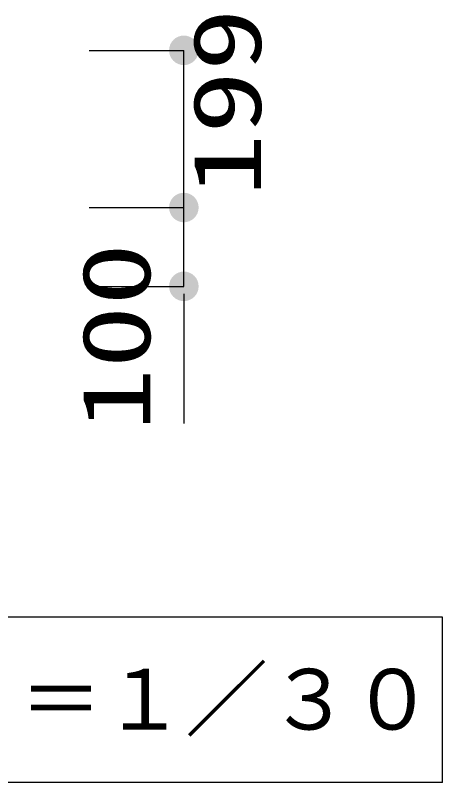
# Model space of a CAD drawing. Units: millimetres, scale not verified. Extents: x -8915 to 8404, y -6690 to 5387.
# Drawn here: x 1134 to 1676, y 3022 to 3996 of the extents above; entities that cross this region are included whole.
import ezdxf
from ezdxf.enums import TextEntityAlignment as Align

# ---------------------------------------------------------------- set-up
doc = ezdxf.new("R2010")
doc.units = ezdxf.units.MM
doc.header["$LTSCALE"] = 30
doc.layers.add('0-1_KIKI', color=3, linetype='Continuous', lineweight=25)
doc.layers.add('0-6_SUNPO', color=7, linetype='Continuous', lineweight=25)
doc.styles.add('MS Gothic', font='')
doc.styles.add('ＭＳ ゴシック', font='')
doc.styles.get('MS Gothic').set_extended_font_data('MS Gothic')
doc.styles.get('ＭＳ ゴシック').set_extended_font_data('MS Gothic')

msp = doc.modelspace()

# ---------------------------------------------------------------- linework, layer by layer
at = {"layer": '0-1_KIKI'}
for p, q in [((1675.9, 3232.27), (-484.11, 3232.27)), ((1675.9, 3022.26), (1675.9, 3232.27)), ((1675.9, 3022.26), (-484.11, 3022.26))]:
    msp.add_line(p, q, dxfattribs=at)
at = {"layer": '0-6_SUNPO', "color": 4}
for p, q in [((1227.9, 3951.28), (1347.9, 3951.28)), ((1347.9, 3751.88), (1347.9, 3951.28)), ((1227.9, 3751.88), (1347.9, 3751.88)), ((1227.9, 3751.88), (1347.9, 3751.88)), ((1347.9, 3651.88), (1347.9, 3751.88)), ((1227.9, 3651.88), (1347.9, 3651.88)), ((1347.9, 3642.5), (1347.9, 3477.88))]:
    msp.add_line(p, q, dxfattribs=at)
at = {"layer": '0-6_SUNPO'}
for points in [[(1334.64, 3964.53), (1347.9, 3951.28), (1332.31, 3961.69)], [(1337.48, 3966.87), (1347.9, 3951.28), (1334.64, 3964.53)], [(1340.72, 3968.6), (1347.9, 3951.28), (1337.48, 3966.87)], [(1344.24, 3969.67), (1347.9, 3951.28), (1340.72, 3968.6)], [(1347.9, 3970.03), (1347.9, 3951.28), (1344.24, 3969.67)], [(1351.55, 3969.67), (1347.9, 3951.28), (1347.9, 3970.03)], [(1355.07, 3968.6), (1347.9, 3951.28), (1351.55, 3969.67)], [(1358.31, 3966.87), (1347.9, 3951.28), (1355.07, 3968.6)], [(1361.15, 3964.53), (1347.9, 3951.28), (1358.31, 3966.87)], [(1363.49, 3961.69), (1347.9, 3951.28), (1361.15, 3964.53)], [(1329.51, 3954.93), (1347.9, 3951.28), (1329.15, 3951.28)], [(1330.57, 3958.45), (1347.9, 3951.28), (1329.51, 3954.93)], [(1332.31, 3961.69), (1347.9, 3951.28), (1330.57, 3958.45)], [(1365.22, 3958.45), (1347.9, 3951.28), (1363.49, 3961.69)], [(1366.29, 3954.93), (1347.9, 3951.28), (1365.22, 3958.45)], [(1366.65, 3951.28), (1347.9, 3951.28), (1366.29, 3954.93)], [(1329.15, 3951.28), (1347.9, 3951.28), (1329.51, 3947.62)], [(1329.51, 3947.62), (1347.9, 3951.28), (1330.57, 3944.1)], [(1330.57, 3944.1), (1347.9, 3951.28), (1332.31, 3940.86)], [(1332.31, 3940.86), (1347.9, 3951.28), (1334.64, 3938.02)], [(1334.64, 3938.02), (1347.9, 3951.28), (1337.48, 3935.69)], [(1337.48, 3935.69), (1347.9, 3951.28), (1340.72, 3933.95)], [(1340.72, 3933.95), (1347.9, 3951.28), (1344.24, 3932.89)], [(1344.24, 3932.89), (1347.9, 3951.28), (1347.9, 3932.53)], [(1347.9, 3932.53), (1347.9, 3951.28), (1351.55, 3932.89)], [(1351.55, 3932.89), (1347.9, 3951.28), (1355.07, 3933.95)], [(1355.07, 3933.95), (1347.9, 3951.28), (1358.31, 3935.69)], [(1358.31, 3935.69), (1347.9, 3951.28), (1361.15, 3938.02)], [(1361.15, 3938.02), (1347.9, 3951.28), (1363.49, 3940.86)], [(1363.49, 3940.86), (1347.9, 3951.28), (1365.22, 3944.1)], [(1365.22, 3944.1), (1347.9, 3951.28), (1366.29, 3947.62)], [(1366.29, 3947.62), (1347.9, 3951.28), (1366.65, 3951.28)], [(1337.48, 3767.47), (1347.9, 3751.88), (1334.64, 3765.14)], [(1337.48, 3767.47), (1347.9, 3751.88), (1334.64, 3765.14)], [(1340.72, 3769.2), (1347.9, 3751.88), (1337.48, 3767.47)], [(1340.72, 3769.2), (1347.9, 3751.88), (1337.48, 3767.47)], [(1344.24, 3770.27), (1347.9, 3751.88), (1340.72, 3769.2)], [(1344.24, 3770.27), (1347.9, 3751.88), (1340.72, 3769.2)], [(1347.9, 3770.63), (1347.9, 3751.88), (1344.24, 3770.27)], [(1347.9, 3770.63), (1347.9, 3751.88), (1344.24, 3770.27)], [(1351.55, 3770.27), (1347.9, 3751.88), (1347.9, 3770.63)], [(1351.55, 3770.27), (1347.9, 3751.88), (1347.9, 3770.63)], [(1355.07, 3769.2), (1347.9, 3751.88), (1351.55, 3770.27)], [(1355.07, 3769.2), (1347.9, 3751.88), (1351.55, 3770.27)], [(1358.31, 3767.47), (1347.9, 3751.88), (1355.07, 3769.2)], [(1358.31, 3767.47), (1347.9, 3751.88), (1355.07, 3769.2)], [(1361.15, 3765.14), (1347.9, 3751.88), (1358.31, 3767.47)], [(1361.15, 3765.14), (1347.9, 3751.88), (1358.31, 3767.47)], [(1330.57, 3759.05), (1347.9, 3751.88), (1329.51, 3755.54)], [(1330.57, 3759.05), (1347.9, 3751.88), (1329.51, 3755.54)], [(1332.31, 3762.3), (1347.9, 3751.88), (1330.57, 3759.05)], [(1332.31, 3762.3), (1347.9, 3751.88), (1330.57, 3759.05)], [(1334.64, 3765.14), (1347.9, 3751.88), (1332.31, 3762.3)], [(1334.64, 3765.14), (1347.9, 3751.88), (1332.31, 3762.3)], [(1363.49, 3762.3), (1347.9, 3751.88), (1361.15, 3765.14)], [(1363.49, 3762.3), (1347.9, 3751.88), (1361.15, 3765.14)], [(1365.22, 3759.05), (1347.9, 3751.88), (1363.49, 3762.3)], [(1365.22, 3759.05), (1347.9, 3751.88), (1363.49, 3762.3)], [(1366.29, 3755.54), (1347.9, 3751.88), (1365.22, 3759.05)], [(1366.29, 3755.54), (1347.9, 3751.88), (1365.22, 3759.05)], [(1329.51, 3755.54), (1347.9, 3751.88), (1329.15, 3751.88)], [(1329.51, 3755.54), (1347.9, 3751.88), (1329.15, 3751.88)], [(1329.15, 3751.88), (1347.9, 3751.88), (1329.51, 3748.22)], [(1329.15, 3751.88), (1347.9, 3751.88), (1329.51, 3748.22)], [(1329.51, 3748.22), (1347.9, 3751.88), (1330.57, 3744.7)], [(1329.51, 3748.22), (1347.9, 3751.88), (1330.57, 3744.7)], [(1330.57, 3744.7), (1347.9, 3751.88), (1332.31, 3741.46)], [(1330.57, 3744.7), (1347.9, 3751.88), (1332.31, 3741.46)], [(1332.31, 3741.46), (1347.9, 3751.88), (1334.64, 3738.62)], [(1332.31, 3741.46), (1347.9, 3751.88), (1334.64, 3738.62)], [(1334.64, 3738.62), (1347.9, 3751.88), (1337.48, 3736.29)], [(1334.64, 3738.62), (1347.9, 3751.88), (1337.48, 3736.29)], [(1337.48, 3736.29), (1347.9, 3751.88), (1340.72, 3734.56)], [(1337.48, 3736.29), (1347.9, 3751.88), (1340.72, 3734.56)], [(1340.72, 3734.56), (1347.9, 3751.88), (1344.24, 3733.49)], [(1340.72, 3734.56), (1347.9, 3751.88), (1344.24, 3733.49)], [(1344.24, 3733.49), (1347.9, 3751.88), (1347.9, 3733.13)], [(1344.24, 3733.49), (1347.9, 3751.88), (1347.9, 3733.13)], [(1366.65, 3751.88), (1347.9, 3751.88), (1366.29, 3755.54)], [(1366.65, 3751.88), (1347.9, 3751.88), (1366.29, 3755.54)], [(1347.9, 3733.13), (1347.9, 3751.88), (1351.55, 3733.49)], [(1351.55, 3733.49), (1347.9, 3751.88), (1355.07, 3734.56)], [(1355.07, 3734.56), (1347.9, 3751.88), (1358.31, 3736.29)], [(1358.31, 3736.29), (1347.9, 3751.88), (1361.15, 3738.62)], [(1361.15, 3738.62), (1347.9, 3751.88), (1363.49, 3741.46)], [(1363.49, 3741.46), (1347.9, 3751.88), (1365.22, 3744.7)], [(1365.22, 3744.7), (1347.9, 3751.88), (1366.29, 3748.22)], [(1366.29, 3748.22), (1347.9, 3751.88), (1366.65, 3751.88)], [(1347.9, 3733.13), (1347.9, 3751.88), (1351.55, 3733.49)], [(1351.55, 3733.49), (1347.9, 3751.88), (1355.07, 3734.56)], [(1355.07, 3734.56), (1347.9, 3751.88), (1358.31, 3736.29)], [(1358.31, 3736.29), (1347.9, 3751.88), (1361.15, 3738.62)], [(1361.15, 3738.62), (1347.9, 3751.88), (1363.49, 3741.46)], [(1363.49, 3741.46), (1347.9, 3751.88), (1365.22, 3744.7)], [(1365.22, 3744.7), (1347.9, 3751.88), (1366.29, 3748.22)], [(1366.29, 3748.22), (1347.9, 3751.88), (1366.65, 3751.88)], [(1344.24, 3670.27), (1347.9, 3651.88), (1340.72, 3669.2)], [(1347.9, 3670.63), (1347.9, 3651.88), (1344.24, 3670.27)], [(1351.55, 3670.27), (1347.9, 3651.88), (1347.9, 3670.63)], [(1355.07, 3669.2), (1347.9, 3651.88), (1351.55, 3670.27)], [(1332.31, 3662.3), (1347.9, 3651.88), (1330.57, 3659.05)], [(1334.64, 3665.14), (1347.9, 3651.88), (1332.31, 3662.3)], [(1337.48, 3667.47), (1347.9, 3651.88), (1334.64, 3665.14)], [(1340.72, 3669.2), (1347.9, 3651.88), (1337.48, 3667.47)], [(1358.31, 3667.47), (1347.9, 3651.88), (1355.07, 3669.2)], [(1361.15, 3665.14), (1347.9, 3651.88), (1358.31, 3667.47)], [(1363.49, 3662.3), (1347.9, 3651.88), (1361.15, 3665.14)], [(1365.22, 3659.05), (1347.9, 3651.88), (1363.49, 3662.3)], [(1329.51, 3655.54), (1347.9, 3651.88), (1329.15, 3651.88)], [(1329.15, 3651.88), (1347.9, 3651.88), (1329.51, 3648.22)], [(1330.57, 3659.05), (1347.9, 3651.88), (1329.51, 3655.54)], [(1329.51, 3648.22), (1347.9, 3651.88), (1330.57, 3644.7)], [(1330.57, 3644.7), (1347.9, 3651.88), (1332.31, 3641.46)], [(1332.31, 3641.46), (1347.9, 3651.88), (1334.64, 3638.62)], [(1334.64, 3638.62), (1347.9, 3651.88), (1337.48, 3636.29)], [(1337.48, 3636.29), (1347.9, 3651.88), (1340.72, 3634.56)], [(1340.72, 3634.56), (1347.9, 3651.88), (1344.24, 3633.49)], [(1344.24, 3633.49), (1347.9, 3651.88), (1347.9, 3633.13)], [(1366.29, 3655.54), (1347.9, 3651.88), (1365.22, 3659.05)], [(1366.65, 3651.88), (1347.9, 3651.88), (1366.29, 3655.54)], [(1347.9, 3633.13), (1347.9, 3651.88), (1351.55, 3633.49)], [(1351.55, 3633.49), (1347.9, 3651.88), (1355.07, 3634.56)], [(1355.07, 3634.56), (1347.9, 3651.88), (1358.31, 3636.29)], [(1358.31, 3636.29), (1347.9, 3651.88), (1361.15, 3638.62)], [(1361.15, 3638.62), (1347.9, 3651.88), (1363.49, 3641.46)], [(1363.49, 3641.46), (1347.9, 3651.88), (1365.22, 3644.7)], [(1365.22, 3644.7), (1347.9, 3651.88), (1366.29, 3648.22)], [(1366.29, 3648.22), (1347.9, 3651.88), (1366.65, 3651.88)]]:
    msp.add_solid(points, dxfattribs=at)

# ---------------------------------------------------------------- texts
at = {"layer": '0-1_KIKI', "color": 4, "style": 'MS Gothic'}
msp.add_text('Ｓ＝１／３０', height=76.98, dxfattribs=at).set_placement((1034.66, 3066.48), align=Align.BOTTOM_LEFT)
at = {"layer": '0-6_SUNPO', "color": 3, "style": 'ＭＳ ゴシック', "width": 1.35}
for s, p in [('199', (1471.65, 3765.86)), ('100', (1331.19, 3468.3))]:
    msp.add_text(s, height=86.59, rotation=90, dxfattribs=at).set_placement(p, align=Align.BOTTOM_LEFT)

doc.saveas('drawing.dxf')
